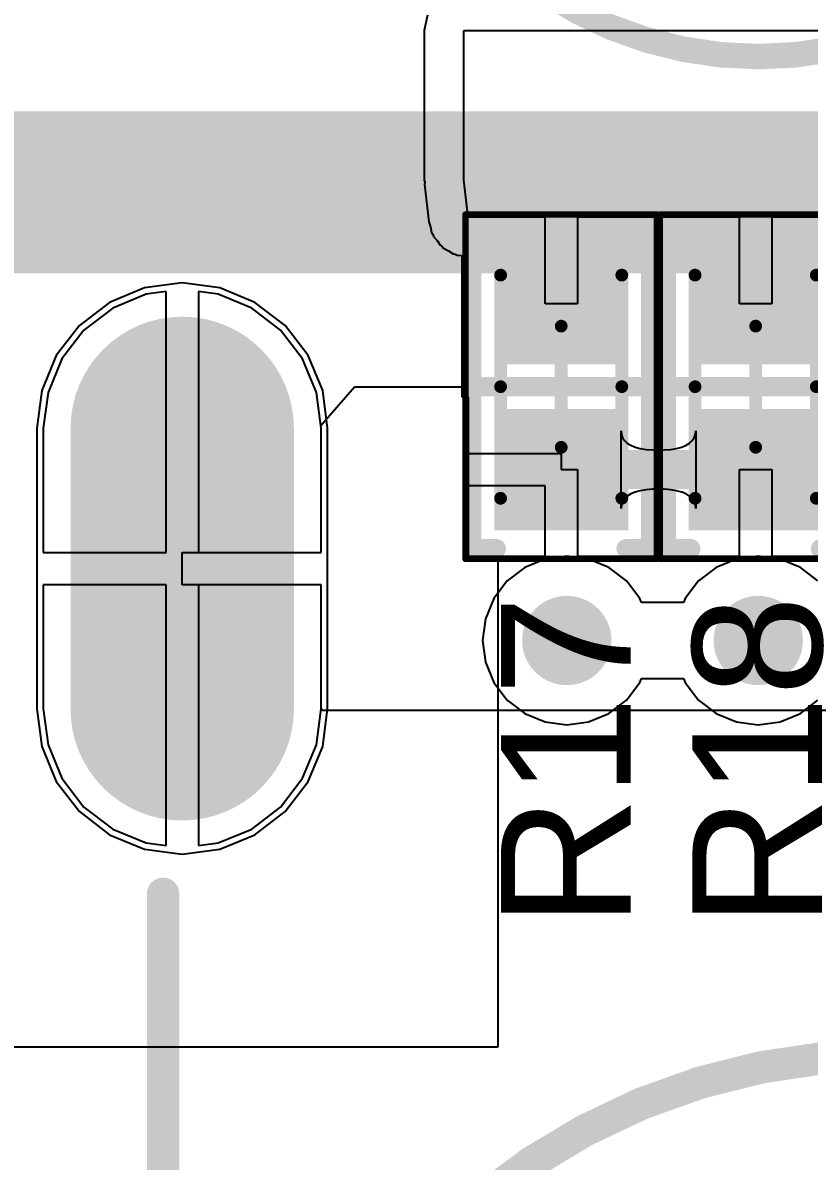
# Model space of a CAD drawing. Header units: inches. Extents: x -0.01 to 3.94, y -0.06 to 4.68.
# Drawn here: x 3.4739 to 3.7165, y 0.3609 to 0.7123 of the extents above; entities that cross this region are included whole.
import ezdxf

# ---------------------------------------------------------------- set-up
doc = ezdxf.new("R2010")
doc.units = ezdxf.units.IN
doc.header["$MEASUREMENT"] = 0
for name, color, linetype in [('Bottom Layer', 5, 'Continuous'), ('Bottom Solder', 6, 'Continuous'), ('Int1 -GND)', 16, 'Continuous'), ('Int2 -PWR)', 76, 'Continuous'), ('Multi-Layer', 9, 'Continuous'), ('Pad Holes', 156, 'Continuous'), ('PCBD Notes', 76, 'Continuous'), ('Top 3D Body', 56, 'Continuous'), ('Top Courtyard', 56, 'Continuous'), ('Top Layer', 1, 'Continuous'), ('Top Overlay', 2, 'Continuous'), ('Top Paste', 8, 'Continuous'), ('Top Solder', 216, 'Continuous'), ('Via Holes', 16, 'Continuous')]:
    doc.layers.add(name, color=color, linetype=linetype)
doc.styles.add('Arial', font='', dxfattribs={"height": 0.2})
doc.styles.get('Arial').set_extended_font_data('Arial')

# ---------------------------------------------------------------- blocks, each defined once
blk = doc.blocks.new('RES_0603_1608_423')
at = {"layer": 'Top Layer'}
for points in [[(-0.04232, -0.0187), (-0.04232, 0.0187), (-0.00886, 0.0187), (-0.00886, -0.0187)], [(0.00886, -0.0187), (0.00886, 0.0187), (0.04232, 0.0187), (0.04232, -0.0187)]]:
    blk.add_hatch(color=1, dxfattribs=at).paths.add_polyline_path(points)
at = {"layer": 'Top Paste'}
for points in [[(-0.04232, -0.0187), (-0.04232, 0.0187), (-0.00886, 0.0187), (-0.00886, -0.0187)], [(0.00886, -0.0187), (0.00886, 0.0187), (0.04232, 0.0187), (0.04232, -0.0187)]]:
    blk.add_hatch(color=8, dxfattribs=at).paths.add_polyline_path(points)
at = {"layer": 'Top Solder'}
for points in [[(-0.04429, -0.02067), (-0.04429, 0.02067), (-0.00689, 0.02067), (-0.00689, -0.02067)], [(0.00689, -0.02067), (0.00689, 0.02067), (0.04429, 0.02067), (0.04429, -0.02067)]]:
    blk.add_hatch(color=216, dxfattribs=at).paths.add_polyline_path(points)
at = {"layer": 'Top 3D Body'}
for points in [[(-0.03445, 0.0187, 0.00394, 0.00394, 0), (0.03445, 0.0187, 0.00394, 0.00394, 0)], [(-0.03445, 0.0187, 0.00394, 0.00394, 0), (-0.03445, -0.0187, 0.00394, 0.00394, 0)], [(0.03445, 0.0187, 0.00394, 0.00394, 0), (0.03445, -0.0187, 0.00394, 0.00394, 0)], [(-0.03445, -0.0187, 0.00394, 0.00394, 0), (0.03445, -0.0187, 0.00394, 0.00394, 0)]]:
    blk.add_lwpolyline(points, format="xyseb", dxfattribs=at)
for points in [[(-0.03543, 0.0187, 0.00197, 0.00197, 1), (-0.03346, 0.0187, 0.00197, 0.00197, 1)], [(-0.03543, 0.0187, 0.00197, 0.00197, 1), (-0.03346, 0.0187, 0.00197, 0.00197, 1)], [(0.03346, 0.0187, 0.00197, 0.00197, 1), (0.03543, 0.0187, 0.00197, 0.00197, 1)], [(0.03346, 0.0187, 0.00197, 0.00197, 1), (0.03543, 0.0187, 0.00197, 0.00197, 1)], [(-0.03543, -0.0187, 0.00197, 0.00197, 1), (-0.03346, -0.0187, 0.00197, 0.00197, 1)], [(-0.03543, -0.0187, 0.00197, 0.00197, 1), (-0.03346, -0.0187, 0.00197, 0.00197, 1)], [(0.03346, -0.0187, 0.00197, 0.00197, 1), (0.03543, -0.0187, 0.00197, 0.00197, 1)], [(0.03346, -0.0187, 0.00197, 0.00197, 1), (0.03543, -0.0187, 0.00197, 0.00197, 1)]]:
    blk.add_lwpolyline(points, format="xyseb", close=True, dxfattribs=at)
at = {"layer": 'Top Courtyard'}
for points in [[(-0.05315, 0.02953, 0.00197, 0.00197, 0), (0.05315, 0.02953, 0.00197, 0.00197, 0)], [(-0.05315, 0.02953, 0.00197, 0.00197, 0), (-0.05315, -0.02953, 0.00197, 0.00197, 0)], [(0.05315, 0.02953, 0.00197, 0.00197, 0), (0.05315, -0.02953, 0.00197, 0.00197, 0)], [(0, 0.0187, 0.00394, 0.00394, 0), (0, -0.0187, 0.00394, 0.00394, 0)], [(-0.0187, 0, 0.00394, 0.00394, 0), (0.0187, 0, 0.00394, 0.00394, 0)], [(-0.05315, -0.02953, 0.00197, 0.00197, 0), (0.05315, -0.02953, 0.00197, 0.00197, 0)]]:
    blk.add_lwpolyline(points, format="xyseb", dxfattribs=at)
for points in [[(-0.05364, 0.02953, 0.000984, 0.000984, 1), (-0.05266, 0.02953, 0.000984, 0.000984, 1)], [(-0.05364, 0.02953, 0.000984, 0.000984, 1), (-0.05266, 0.02953, 0.000984, 0.000984, 1)], [(0.05266, 0.02953, 0.000984, 0.000984, 1), (0.05364, 0.02953, 0.000984, 0.000984, 1)], [(0.05266, 0.02953, 0.000984, 0.000984, 1), (0.05364, 0.02953, 0.000984, 0.000984, 1)], [(-0.00098, 0.0187, 0.00197, 0.00197, 1), (0.00098, 0.0187, 0.00197, 0.00197, 1)], [(-0.01969, 0, 0.00197, 0.00197, 1), (-0.01772, 0, 0.00197, 0.00197, 1)], [(0.01772, 0, 0.00197, 0.00197, 1), (0.01968, 0, 0.00197, 0.00197, 1)], [(-0.00098, -0.0187, 0.00197, 0.00197, 1), (0.00098, -0.0187, 0.00197, 0.00197, 1)], [(-0.05364, -0.02953, 0.000984, 0.000984, 1), (-0.05266, -0.02953, 0.000984, 0.000984, 1)], [(-0.05364, -0.02953, 0.000984, 0.000984, 1), (-0.05266, -0.02953, 0.000984, 0.000984, 1)], [(0.05266, -0.02953, 0.000984, 0.000984, 1), (0.05364, -0.02953, 0.000984, 0.000984, 1)], [(0.05266, -0.02953, 0.000984, 0.000984, 1), (0.05364, -0.02953, 0.000984, 0.000984, 1)]]:
    blk.add_lwpolyline(points, format="xyseb", close=True, dxfattribs=at)
at = {"layer": 'Top Overlay'}
for points in [[(-0.05, 0.02756, 0.00591, 0.00591, 0), (0.05, 0.02756, 0.00591, 0.00591, 0)], [(-0.05, 0.02756, 0.00591, 0.00591, 0), (-0.05, 0.02, 0.00591, 0.00591, 0)], [(0, 0.02756, 0.00591, 0.00591, 0), (0, -0.02756, 0.00591, 0.00591, 0)], [(0.05, 0.02756, 0.00591, 0.00591, 0), (0.05, 0.02, 0.00591, 0.00591, 0)], [(-0.05, -0.02, 0.00591, 0.00591, 0), (-0.05, -0.02756, 0.00591, 0.00591, 0)], [(0.05, -0.02, 0.00591, 0.00591, 0), (0.05, -0.02756, 0.00591, 0.00591, 0)], [(-0.05, -0.02756, 0.00591, 0.00591, 0), (0.05, -0.02756, 0.00591, 0.00591, 0)]]:
    blk.add_lwpolyline(points, format="xyseb", dxfattribs=at)
for points in [[(-0.05148, 0.02756, 0.00295, 0.00295, 1), (-0.04852, 0.02756, 0.00295, 0.00295, 1)], [(-0.05148, 0.02756, 0.00295, 0.00295, 1), (-0.04852, 0.02756, 0.00295, 0.00295, 1)], [(-0.00148, 0.02756, 0.00295, 0.00295, 1), (0.00148, 0.02756, 0.00295, 0.00295, 1)], [(0.04852, 0.02756, 0.00295, 0.00295, 1), (0.05148, 0.02756, 0.00295, 0.00295, 1)], [(0.04852, 0.02756, 0.00295, 0.00295, 1), (0.05148, 0.02756, 0.00295, 0.00295, 1)], [(-0.05148, 0.02, 0.00295, 0.00295, 1), (-0.04852, 0.02, 0.00295, 0.00295, 1)], [(0.04852, 0.02, 0.00295, 0.00295, 1), (0.05148, 0.02, 0.00295, 0.00295, 1)], [(-0.05148, -0.02, 0.00295, 0.00295, 1), (-0.04852, -0.02, 0.00295, 0.00295, 1)], [(0.04852, -0.02, 0.00295, 0.00295, 1), (0.05148, -0.02, 0.00295, 0.00295, 1)], [(-0.05148, -0.02756, 0.00295, 0.00295, 1), (-0.04852, -0.02756, 0.00295, 0.00295, 1)], [(-0.05148, -0.02756, 0.00295, 0.00295, 1), (-0.04852, -0.02756, 0.00295, 0.00295, 1)], [(-0.00148, -0.02756, 0.00295, 0.00295, 1), (0.00148, -0.02756, 0.00295, 0.00295, 1)], [(0.04852, -0.02756, 0.00295, 0.00295, 1), (0.05148, -0.02756, 0.00295, 0.00295, 1)], [(0.04852, -0.02756, 0.00295, 0.00295, 1), (0.05148, -0.02756, 0.00295, 0.00295, 1)]]:
    blk.add_lwpolyline(points, format="xyseb", close=True, dxfattribs=at)
blk = doc.blocks.new('RES_0603_1608_424')
at = {"layer": 'Top Layer'}
for points in [[(-0.04232, -0.0187), (-0.04232, 0.0187), (-0.00886, 0.0187), (-0.00886, -0.0187)], [(0.00886, -0.0187), (0.00886, 0.0187), (0.04232, 0.0187), (0.04232, -0.0187)]]:
    blk.add_hatch(color=1, dxfattribs=at).paths.add_polyline_path(points)
at = {"layer": 'Top Paste'}
for points in [[(-0.04232, -0.0187), (-0.04232, 0.0187), (-0.00886, 0.0187), (-0.00886, -0.0187)], [(0.00886, -0.0187), (0.00886, 0.0187), (0.04232, 0.0187), (0.04232, -0.0187)]]:
    blk.add_hatch(color=8, dxfattribs=at).paths.add_polyline_path(points)
at = {"layer": 'Top Solder'}
for points in [[(-0.04429, -0.02067), (-0.04429, 0.02067), (-0.00689, 0.02067), (-0.00689, -0.02067)], [(0.00689, -0.02067), (0.00689, 0.02067), (0.04429, 0.02067), (0.04429, -0.02067)]]:
    blk.add_hatch(color=216, dxfattribs=at).paths.add_polyline_path(points)
at = {"layer": 'Top 3D Body'}
for points in [[(-0.03445, 0.0187, 0.00394, 0.00394, 0), (0.03445, 0.0187, 0.00394, 0.00394, 0)], [(-0.03445, 0.0187, 0.00394, 0.00394, 0), (-0.03445, -0.0187, 0.00394, 0.00394, 0)], [(0.03445, 0.0187, 0.00394, 0.00394, 0), (0.03445, -0.0187, 0.00394, 0.00394, 0)], [(-0.03445, -0.0187, 0.00394, 0.00394, 0), (0.03445, -0.0187, 0.00394, 0.00394, 0)]]:
    blk.add_lwpolyline(points, format="xyseb", dxfattribs=at)
for points in [[(-0.03543, 0.0187, 0.00197, 0.00197, 1), (-0.03346, 0.0187, 0.00197, 0.00197, 1)], [(-0.03543, 0.0187, 0.00197, 0.00197, 1), (-0.03346, 0.0187, 0.00197, 0.00197, 1)], [(0.03346, 0.0187, 0.00197, 0.00197, 1), (0.03543, 0.0187, 0.00197, 0.00197, 1)], [(0.03346, 0.0187, 0.00197, 0.00197, 1), (0.03543, 0.0187, 0.00197, 0.00197, 1)], [(-0.03543, -0.0187, 0.00197, 0.00197, 1), (-0.03346, -0.0187, 0.00197, 0.00197, 1)], [(-0.03543, -0.0187, 0.00197, 0.00197, 1), (-0.03346, -0.0187, 0.00197, 0.00197, 1)], [(0.03346, -0.0187, 0.00197, 0.00197, 1), (0.03543, -0.0187, 0.00197, 0.00197, 1)], [(0.03346, -0.0187, 0.00197, 0.00197, 1), (0.03543, -0.0187, 0.00197, 0.00197, 1)]]:
    blk.add_lwpolyline(points, format="xyseb", close=True, dxfattribs=at)
at = {"layer": 'Top Courtyard'}
for points in [[(-0.05315, 0.02953, 0.00197, 0.00197, 0), (0.05315, 0.02953, 0.00197, 0.00197, 0)], [(-0.05315, 0.02953, 0.00197, 0.00197, 0), (-0.05315, -0.02953, 0.00197, 0.00197, 0)], [(0.05315, 0.02953, 0.00197, 0.00197, 0), (0.05315, -0.02953, 0.00197, 0.00197, 0)], [(0, 0.0187, 0.00394, 0.00394, 0), (0, -0.0187, 0.00394, 0.00394, 0)], [(-0.0187, 0, 0.00394, 0.00394, 0), (0.0187, 0, 0.00394, 0.00394, 0)], [(-0.05315, -0.02953, 0.00197, 0.00197, 0), (0.05315, -0.02953, 0.00197, 0.00197, 0)]]:
    blk.add_lwpolyline(points, format="xyseb", dxfattribs=at)
for points in [[(-0.05364, 0.02953, 0.000984, 0.000984, 1), (-0.05266, 0.02953, 0.000984, 0.000984, 1)], [(-0.05364, 0.02953, 0.000984, 0.000984, 1), (-0.05266, 0.02953, 0.000984, 0.000984, 1)], [(0.05266, 0.02953, 0.000984, 0.000984, 1), (0.05364, 0.02953, 0.000984, 0.000984, 1)], [(0.05266, 0.02953, 0.000984, 0.000984, 1), (0.05364, 0.02953, 0.000984, 0.000984, 1)], [(-0.00098, 0.0187, 0.00197, 0.00197, 1), (0.00098, 0.0187, 0.00197, 0.00197, 1)], [(-0.01969, 0, 0.00197, 0.00197, 1), (-0.01772, 0, 0.00197, 0.00197, 1)], [(0.01772, 0, 0.00197, 0.00197, 1), (0.01968, 0, 0.00197, 0.00197, 1)], [(-0.00098, -0.0187, 0.00197, 0.00197, 1), (0.00098, -0.0187, 0.00197, 0.00197, 1)], [(-0.05364, -0.02953, 0.000984, 0.000984, 1), (-0.05266, -0.02953, 0.000984, 0.000984, 1)], [(-0.05364, -0.02953, 0.000984, 0.000984, 1), (-0.05266, -0.02953, 0.000984, 0.000984, 1)], [(0.05266, -0.02953, 0.000984, 0.000984, 1), (0.05364, -0.02953, 0.000984, 0.000984, 1)], [(0.05266, -0.02953, 0.000984, 0.000984, 1), (0.05364, -0.02953, 0.000984, 0.000984, 1)]]:
    blk.add_lwpolyline(points, format="xyseb", close=True, dxfattribs=at)
at = {"layer": 'Top Overlay'}
for points in [[(-0.05, 0.02756, 0.00591, 0.00591, 0), (0.05, 0.02756, 0.00591, 0.00591, 0)], [(-0.05, 0.02756, 0.00591, 0.00591, 0), (-0.05, 0.02, 0.00591, 0.00591, 0)], [(0, 0.02756, 0.00591, 0.00591, 0), (0, -0.02756, 0.00591, 0.00591, 0)], [(0.05, 0.02756, 0.00591, 0.00591, 0), (0.05, 0.02, 0.00591, 0.00591, 0)], [(-0.05, -0.02, 0.00591, 0.00591, 0), (-0.05, -0.02756, 0.00591, 0.00591, 0)], [(0.05, -0.02, 0.00591, 0.00591, 0), (0.05, -0.02756, 0.00591, 0.00591, 0)], [(-0.05, -0.02756, 0.00591, 0.00591, 0), (0.05, -0.02756, 0.00591, 0.00591, 0)]]:
    blk.add_lwpolyline(points, format="xyseb", dxfattribs=at)
for points in [[(-0.05148, 0.02756, 0.00295, 0.00295, 1), (-0.04852, 0.02756, 0.00295, 0.00295, 1)], [(-0.05148, 0.02756, 0.00295, 0.00295, 1), (-0.04852, 0.02756, 0.00295, 0.00295, 1)], [(-0.00148, 0.02756, 0.00295, 0.00295, 1), (0.00148, 0.02756, 0.00295, 0.00295, 1)], [(0.04852, 0.02756, 0.00295, 0.00295, 1), (0.05148, 0.02756, 0.00295, 0.00295, 1)], [(0.04852, 0.02756, 0.00295, 0.00295, 1), (0.05148, 0.02756, 0.00295, 0.00295, 1)], [(-0.05148, 0.02, 0.00295, 0.00295, 1), (-0.04852, 0.02, 0.00295, 0.00295, 1)], [(0.04852, 0.02, 0.00295, 0.00295, 1), (0.05148, 0.02, 0.00295, 0.00295, 1)], [(-0.05148, -0.02, 0.00295, 0.00295, 1), (-0.04852, -0.02, 0.00295, 0.00295, 1)], [(0.04852, -0.02, 0.00295, 0.00295, 1), (0.05148, -0.02, 0.00295, 0.00295, 1)], [(-0.05148, -0.02756, 0.00295, 0.00295, 1), (-0.04852, -0.02756, 0.00295, 0.00295, 1)], [(-0.05148, -0.02756, 0.00295, 0.00295, 1), (-0.04852, -0.02756, 0.00295, 0.00295, 1)], [(-0.00148, -0.02756, 0.00295, 0.00295, 1), (0.00148, -0.02756, 0.00295, 0.00295, 1)], [(0.04852, -0.02756, 0.00295, 0.00295, 1), (0.05148, -0.02756, 0.00295, 0.00295, 1)], [(0.04852, -0.02756, 0.00295, 0.00295, 1), (0.05148, -0.02756, 0.00295, 0.00295, 1)]]:
    blk.add_lwpolyline(points, format="xyseb", close=True, dxfattribs=at)
blk = doc.blocks.new('F0972D8A_C5C0_4A84_836D_A9666EE65C2D_556')
at = {"layer": 'Bottom Layer'}
h = blk.add_hatch(color=5, dxfattribs=at)
edge = h.paths.add_edge_path()
edge.add_arc((-0.07283, -0.18307), 0.03248, 270, 450)
edge.add_line((-0.07283, -0.15059), (-0.15945, -0.15059))
edge.add_arc((-0.15945, -0.18307), 0.03248, 90, 270)
edge.add_line((-0.15945, -0.21555), (-0.07283, -0.21555))
at = {"layer": 'Bottom Solder'}
h = blk.add_hatch(color=6, dxfattribs=at)
edge = h.paths.add_edge_path()
edge.add_arc((-0.07283, -0.18307), 0.03445, 270, 450)
edge.add_line((-0.07283, -0.14862), (-0.15945, -0.14862))
edge.add_arc((-0.15945, -0.18307), 0.03445, 90, 270)
edge.add_line((-0.15945, -0.21752), (-0.07283, -0.21752))
at = {"layer": 'Int1 -GND)'}
h = blk.add_hatch(color=7, dxfattribs=at)
edge = h.paths.add_edge_path()
edge.add_arc((-0.07283, -0.18307), 0.03248, 270, 450)
edge.add_line((-0.07283, -0.15059), (-0.15945, -0.15059))
edge.add_arc((-0.15945, -0.18307), 0.03248, 90, 270)
edge.add_line((-0.15945, -0.21555), (-0.07283, -0.21555))
at = {"layer": 'Int2 -PWR)'}
h = blk.add_hatch(color=7, dxfattribs=at)
edge = h.paths.add_edge_path()
edge.add_arc((-0.07283, -0.18307), 0.03248, 270, 450)
edge.add_line((-0.07283, -0.15059), (-0.15945, -0.15059))
edge.add_arc((-0.15945, -0.18307), 0.03248, 90, 270)
edge.add_line((-0.15945, -0.21555), (-0.07283, -0.21555))
at = {"layer": 'Multi-Layer'}
h = blk.add_hatch(color=9, dxfattribs=at)
edge = h.paths.add_edge_path()
edge.add_arc((-0.07283, -0.18307), 0.03248, 270, 450)
edge.add_line((-0.07283, -0.15059), (-0.15945, -0.15059))
edge.add_arc((-0.15945, -0.18307), 0.03248, 90, 270)
edge.add_line((-0.15945, -0.21555), (-0.07283, -0.21555))
at = {"layer": 'Pad Holes'}
h = blk.add_hatch(color=7, dxfattribs=at)
edge = h.paths.add_edge_path()
edge.add_arc((-0.07283, -0.18307), 0.01575, 270, 450)
edge.add_line((-0.07283, -0.16732), (-0.15945, -0.16732))
edge.add_arc((-0.15945, -0.18307), 0.01575, 90, 270)
edge.add_line((-0.15945, -0.19882), (-0.07283, -0.19882))
at = {"layer": 'Top Layer'}
h = blk.add_hatch(color=1, dxfattribs=at)
edge = h.paths.add_edge_path()
edge.add_arc((-0.07283, -0.18307), 0.03248, 270, 450)
edge.add_line((-0.07283, -0.15059), (-0.15945, -0.15059))
edge.add_arc((-0.15945, -0.18307), 0.03248, 90, 270)
edge.add_line((-0.15945, -0.21555), (-0.07283, -0.21555))
at = {"layer": 'Top Solder'}
h = blk.add_hatch(color=216, dxfattribs=at)
edge = h.paths.add_edge_path()
edge.add_arc((-0.07283, -0.18307), 0.03445, 270, 450)
edge.add_line((-0.07283, -0.14862), (-0.15945, -0.14862))
edge.add_arc((-0.15945, -0.18307), 0.03445, 90, 270)
edge.add_line((-0.15945, -0.21752), (-0.07283, -0.21752))
at = {"layer": 'Top Overlay'}
for points in [[(0.01968, -0.09843, 0.01, 0.01, 0), (0.01968, -0.17717, 0.01, 0.01, 0)], [(-0.46063, -0.17717, 0.01, 0.01, 0), (-0.21654, -0.17717, 0.01, 0.01, 0)], [(-0.01969, -0.17717, 0.01, 0.01, 0), (0.01968, -0.17717, 0.01, 0.01, 0)]]:
    blk.add_lwpolyline(points, format="xyseb", dxfattribs=at)
for points in [[(-0.21904, -0.17717, 0.005, 0.005, 1), (-0.21404, -0.17717, 0.005, 0.005, 1)], [(-0.02219, -0.17717, 0.005, 0.005, 1), (-0.01719, -0.17717, 0.005, 0.005, 1)], [(0.01718, -0.17717, 0.005, 0.005, 1), (0.02218, -0.17717, 0.005, 0.005, 1)], [(0.01718, -0.17717, 0.005, 0.005, 1), (0.02218, -0.17717, 0.005, 0.005, 1)]]:
    blk.add_lwpolyline(points, format="xyseb", close=True, dxfattribs=at)
blk = doc.blocks.new('FIDUCIAL_IPC_7351A_566')
at = {"layer": 'PCBD Notes'}
blk.add_lwpolyline([(0.19685, 0, 0.01, 0.01, 1), (-0.19685, 0, 0.01, 0.01, 1)], format="xyseb", close=True, dxfattribs=at)
blk = doc.blocks.new('3924B366_8672_45E9_B0BE_62DACC24E783_627')
at = {"layer": 'Bottom Layer'}
blk.add_hatch(color=5, dxfattribs=at).paths.add_polyline_path([(-0.03346, 0.03346), (0.03346, 0.03346), (0.03346, -0.03346), (-0.03346, -0.03346)])
h = blk.add_hatch(color=5, dxfattribs=at)
edge = h.paths.add_edge_path()
edge.add_arc((0.09843, 0), 0.03346, 0, 360)
at = {"layer": 'Bottom Solder'}
blk.add_hatch(color=6, dxfattribs=at).paths.add_polyline_path([(-0.03543, 0.03543), (0.03543, 0.03543), (0.03543, -0.03543), (-0.03543, -0.03543)])
h = blk.add_hatch(color=6, dxfattribs=at)
edge = h.paths.add_edge_path()
edge.add_arc((0.09843, 0), 0.03543, 0, 360)
at = {"layer": 'Int1 -GND)'}
blk.add_hatch(color=7, dxfattribs=at).paths.add_polyline_path([(-0.03346, 0.03346), (0.03346, 0.03346), (0.03346, -0.03346), (-0.03346, -0.03346)])
h = blk.add_hatch(color=7, dxfattribs=at)
edge = h.paths.add_edge_path()
edge.add_arc((0.09843, 0), 0.03346, 0, 360)
at = {"layer": 'Int2 -PWR)'}
blk.add_hatch(color=7, dxfattribs=at).paths.add_polyline_path([(-0.03346, 0.03346), (0.03346, 0.03346), (0.03346, -0.03346), (-0.03346, -0.03346)])
h = blk.add_hatch(color=7, dxfattribs=at)
edge = h.paths.add_edge_path()
edge.add_arc((0.09843, 0), 0.03346, 0, 360)
at = {"layer": 'Multi-Layer'}
blk.add_hatch(color=9, dxfattribs=at).paths.add_polyline_path([(-0.03346, 0.03346), (0.03346, 0.03346), (0.03346, -0.03346), (-0.03346, -0.03346)])
h = blk.add_hatch(color=9, dxfattribs=at)
edge = h.paths.add_edge_path()
edge.add_arc((0.09843, 0), 0.03346, 0, 360)
at = {"layer": 'Pad Holes'}
h = blk.add_hatch(color=7, dxfattribs=at)
edge = h.paths.add_edge_path()
edge.add_arc((0, 0), 0.01673, 0, 360)
h = blk.add_hatch(color=7, dxfattribs=at)
edge = h.paths.add_edge_path()
edge.add_arc((0.09843, 0), 0.01673, 0, 360)
at = {"layer": 'Top Layer'}
blk.add_hatch(color=1, dxfattribs=at).paths.add_polyline_path([(-0.03346, 0.03346), (0.03346, 0.03346), (0.03346, -0.03346), (-0.03346, -0.03346)])
h = blk.add_hatch(color=1, dxfattribs=at)
edge = h.paths.add_edge_path()
edge.add_arc((0.09843, 0), 0.03346, 0, 360)
at = {"layer": 'Top Solder'}
blk.add_hatch(color=216, dxfattribs=at).paths.add_polyline_path([(-0.03543, 0.03543), (0.03543, 0.03543), (0.03543, -0.03543), (-0.03543, -0.03543)])
h = blk.add_hatch(color=216, dxfattribs=at)
edge = h.paths.add_edge_path()
edge.add_arc((0.09843, 0), 0.03543, 0, 360)
at = {"layer": 'Top Overlay'}
for points in [[(0.16732, 0, 0.00787, 0.00787, 1), (-0.0689, 0, 0.00787, 0.00787, 1)], [(-0.10531, 0.02, 0.00394, 0.00394, 1), (-0.10138, 0.02, 0.00394, 0.00394, 1)], [(-0.12531, 0, 0.00394, 0.00394, 1), (-0.12138, 0, 0.00394, 0.00394, 1)], [(-0.08531, 0, 0.00394, 0.00394, 1), (-0.08138, 0, 0.00394, 0.00394, 1)], [(-0.07087, 0, 0.00394, 0.00394, 1), (-0.06693, 0, 0.00394, 0.00394, 1)], [(0.16535, 0, 0.00394, 0.00394, 1), (0.16929, 0, 0.00394, 0.00394, 1)], [(-0.10531, -0.02, 0.00394, 0.00394, 1), (-0.10138, -0.02, 0.00394, 0.00394, 1)]]:
    blk.add_lwpolyline(points, format="xyseb", close=True, dxfattribs=at)
for points in [[(-0.10335, -0.02, 0.00787, 0.00787, 0), (-0.10335, 0.02, 0.00787, 0.00787, 0)], [(-0.12335, 0, 0.00787, 0.00787, 0), (-0.08335, 0, 0.00787, 0.00787, 0)]]:
    blk.add_lwpolyline(points, format="xyseb", dxfattribs=at)

msp = doc.modelspace()

# ---------------------------------------------------------------- hatches: boundary and pattern name
at = {"layer": 'Bottom Layer'}
h = msp.add_hatch(color=5, dxfattribs=at)
edge = h.paths.add_edge_path()
edge.add_arc((3.64173, 0.52165), 0.01378, 0, 360)
h = msp.add_hatch(color=5, dxfattribs=at)
edge = h.paths.add_edge_path()
edge.add_arc((3.70079, 0.52165), 0.01378, 0, 360)
at = {"layer": 'Int1 -GND)'}
h = msp.add_hatch(color=7, dxfattribs=at)
edge = h.paths.add_edge_path()
edge.add_arc((3.64173, 0.52165), 0.01378, 0, 360)
h = msp.add_hatch(color=7, dxfattribs=at)
edge = h.paths.add_edge_path()
edge.add_arc((3.70079, 0.52165), 0.01378, 0, 360)
at = {"layer": 'Int2 -PWR)'}
h = msp.add_hatch(color=7, dxfattribs=at)
edge = h.paths.add_edge_path()
edge.add_arc((3.64173, 0.52165), 0.01378, 0, 360)
h = msp.add_hatch(color=7, dxfattribs=at)
edge = h.paths.add_edge_path()
edge.add_arc((3.70079, 0.52165), 0.01378, 0, 360)
at = {"layer": 'Top Layer'}
h = msp.add_hatch(color=1, dxfattribs=at)
edge = h.paths.add_edge_path()
edge.add_arc((3.64173, 0.52165), 0.01378, 0, 360)
h = msp.add_hatch(color=1, dxfattribs=at)
edge = h.paths.add_edge_path()
edge.add_arc((3.70079, 0.52165), 0.01378, 0, 360)
at = {"layer": 'Via Holes'}
h = msp.add_hatch(color=7, dxfattribs=at)
edge = h.paths.add_edge_path()
edge.add_arc((3.64173, 0.52165), 0.00689, 0, 360)
h = msp.add_hatch(color=7, dxfattribs=at)
edge = h.paths.add_edge_path()
edge.add_arc((3.70079, 0.52165), 0.00689, 0, 360)

# ---------------------------------------------------------------- linework, layer by layer
at = {"layer": 'Bottom Layer'}
msp.add_lwpolyline([(3.34, 0.66, 0.05, 0.05, 0), (3.78, 0.66, 0.05, 0.05, 0)], format="xyseb", dxfattribs=at)
at = {"layer": 'Int1 -GND)'}
for p, q in [((3.51807, 0.62935), (3.51198, 0.62855)), ((3.51807, 0.54886), (3.51807, 0.62935)), ((3.53416, 0.62855), (3.52807, 0.62935)), ((3.52807, 0.62935), (3.52807, 0.54886)), ((3.51198, 0.62855), (3.50165, 0.62427)), ((3.5445, 0.62427), (3.53416, 0.62855)), ((3.50165, 0.62427), (3.49277, 0.61746)), ((3.55337, 0.61746), (3.5445, 0.62427)), ((3.49277, 0.61746), (3.48597, 0.60859)), ((3.56018, 0.60859), (3.55337, 0.61746)), ((3.48597, 0.60859), (3.48169, 0.59825)), ((3.56446, 0.59825), (3.56018, 0.60859)), ((3.48169, 0.59825), (3.48022, 0.58717)), ((3.56592, 0.58717), (3.56446, 0.59825)), ((3.48022, 0.58717), (3.48022, 0.54886)), ((3.56592, 0.54886), (3.56592, 0.58717)), ((3.48022, 0.54886), (3.51807, 0.54886)), ((3.52807, 0.54886), (3.56592, 0.54886)), ((3.51807, 0.53886), (3.48022, 0.53886)), ((3.48022, 0.53886), (3.48022, 0.50055)), ((3.51807, 0.45836), (3.51807, 0.53886)), ((3.56592, 0.53886), (3.52807, 0.53886)), ((3.52807, 0.53886), (3.52807, 0.45836)), ((3.56592, 0.50055), (3.56592, 0.53886)), ((3.48022, 0.50055), (3.48169, 0.48946)), ((3.56446, 0.48946), (3.56592, 0.50055)), ((3.48169, 0.48946), (3.48597, 0.47913)), ((3.56018, 0.47913), (3.56446, 0.48946)), ((3.48597, 0.47913), (3.49277, 0.47025)), ((3.55337, 0.47025), (3.56018, 0.47913)), ((3.49277, 0.47025), (3.50165, 0.46344)), ((3.5445, 0.46344), (3.55337, 0.47025)), ((3.50165, 0.46344), (3.51198, 0.45916)), ((3.53416, 0.45916), (3.5445, 0.46344)), ((3.51198, 0.45916), (3.51807, 0.45836)), ((3.52807, 0.45836), (3.53416, 0.45916))]:
    msp.add_line(p, q, dxfattribs=at)
at = {"layer": 'Int2 -PWR)'}
for p, q in [((3.51146, 0.6305), (3.50064, 0.62602)), ((3.52307, 0.63203), (3.51146, 0.6305)), ((3.53468, 0.6305), (3.52307, 0.63203)), ((3.5455, 0.62602), (3.53468, 0.6305)), ((3.50064, 0.62602), (3.49135, 0.61889)), ((3.5548, 0.61889), (3.5455, 0.62602)), ((3.49135, 0.61889), (3.48422, 0.6096)), ((3.56193, 0.6096), (3.5548, 0.61889)), ((3.48422, 0.6096), (3.47974, 0.59878)), ((3.56641, 0.59878), (3.56193, 0.6096)), ((3.47974, 0.59878), (3.47821, 0.58717)), ((3.56794, 0.58717), (3.56641, 0.59878)), ((3.47821, 0.58717), (3.47821, 0.50055)), ((3.56794, 0.50055), (3.56794, 0.58717)), ((3.635, 0.54677), (3.62873, 0.54417)), ((3.64173, 0.54766), (3.635, 0.54677)), ((3.64846, 0.54677), (3.64173, 0.54766)), ((3.65473, 0.54417), (3.64846, 0.54677)), ((3.69406, 0.54677), (3.68779, 0.54417)), ((3.70079, 0.54766), (3.69406, 0.54677)), ((3.70752, 0.54677), (3.70079, 0.54766)), ((3.71379, 0.54417), (3.70752, 0.54677)), ((3.62873, 0.54417), (3.62335, 0.54004)), ((3.66012, 0.54004), (3.65473, 0.54417)), ((3.68779, 0.54417), (3.6824, 0.54004)), ((3.71917, 0.54004), (3.71379, 0.54417)), ((3.62335, 0.54004), (3.61921, 0.53465)), ((3.66425, 0.53465), (3.66012, 0.54004)), ((3.6824, 0.54004), (3.67827, 0.53465)), ((3.61921, 0.53465), (3.61662, 0.52838)), ((3.66477, 0.53341), (3.66425, 0.53465)), ((3.67827, 0.53465), (3.67775, 0.53341)), ((3.67775, 0.53341), (3.66477, 0.53341)), ((3.61662, 0.52838), (3.61573, 0.52165)), ((3.61573, 0.52165), (3.61662, 0.51492)), ((3.61662, 0.51492), (3.61921, 0.50865)), ((3.66425, 0.50865), (3.66477, 0.5099)), ((3.66477, 0.5099), (3.67775, 0.5099)), ((3.67775, 0.5099), (3.67827, 0.50865)), ((3.61921, 0.50865), (3.62335, 0.50327)), ((3.66012, 0.50327), (3.66425, 0.50865)), ((3.67827, 0.50865), (3.6824, 0.50327)), ((3.62335, 0.50327), (3.62873, 0.49914)), ((3.65473, 0.49914), (3.66012, 0.50327)), ((3.6824, 0.50327), (3.68779, 0.49914)), ((3.71379, 0.49914), (3.71917, 0.50327)), ((3.47821, 0.50055), (3.47974, 0.48894)), ((3.56641, 0.48894), (3.56794, 0.50055)), ((3.62873, 0.49914), (3.635, 0.49654)), ((3.64846, 0.49654), (3.65473, 0.49914)), ((3.68779, 0.49914), (3.69406, 0.49654)), ((3.70752, 0.49654), (3.71379, 0.49914)), ((3.635, 0.49654), (3.64173, 0.49565)), ((3.64173, 0.49565), (3.64846, 0.49654)), ((3.69406, 0.49654), (3.70079, 0.49565)), ((3.70079, 0.49565), (3.70752, 0.49654)), ((3.47974, 0.48894), (3.48422, 0.47812)), ((3.56193, 0.47812), (3.56641, 0.48894)), ((3.48422, 0.47812), (3.49135, 0.46883)), ((3.5548, 0.46883), (3.56193, 0.47812)), ((3.49135, 0.46883), (3.50064, 0.4617)), ((3.5455, 0.4617), (3.5548, 0.46883)), ((3.50064, 0.4617), (3.51146, 0.45722)), ((3.53468, 0.45722), (3.5455, 0.4617)), ((3.51146, 0.45722), (3.52307, 0.45569)), ((3.52307, 0.45569), (3.53468, 0.45722))]:
    msp.add_line(p, q, dxfattribs=at)
at = {"layer": 'Top Layer'}
for p, q in [((3.5987, 0.71468), (3.59776, 0.71)), ((3.59776, 0.71), (3.59776, 0.66378)), ((3.61, 0.66378), (3.61, 0.71)), ((3.61, 0.71), (3.88, 0.71)), ((3.59776, 0.66378), (3.5979, 0.6631)), ((3.5979, 0.6631), (3.59784, 0.66241)), ((3.59784, 0.66241), (3.59914, 0.65094)), ((3.6113, 0.65232), (3.61, 0.66378)), ((3.59914, 0.65094), (3.59966, 0.64932)), ((3.635, 0.65232), (3.6113, 0.65232)), ((3.635, 0.62559), (3.635, 0.65232)), ((3.6687, 0.65232), (3.645, 0.65232)), ((3.645, 0.65232), (3.645, 0.62559)), ((3.6713, 0.65232), (3.6687, 0.65232)), ((3.6687, 0.65232), (3.6687, 0.65232)), ((3.695, 0.65232), (3.6713, 0.65232)), ((3.6713, 0.65232), (3.6713, 0.65232)), ((3.695, 0.62559), (3.695, 0.65232)), ((3.7287, 0.65232), (3.705, 0.65232)), ((3.705, 0.65232), (3.705, 0.62559)), ((3.59966, 0.64932), (3.6, 0.64764)), ((3.6, 0.64764), (3.60038, 0.64706)), ((3.60038, 0.64706), (3.60059, 0.6464)), ((3.60059, 0.6464), (3.6017, 0.64509)), ((3.6017, 0.64509), (3.60265, 0.64367)), ((3.60265, 0.64367), (3.60323, 0.64328)), ((3.60323, 0.64328), (3.60368, 0.64275)), ((3.60368, 0.64275), (3.6052, 0.64197)), ((3.6052, 0.64197), (3.60662, 0.64102)), ((3.60662, 0.64102), (3.6073, 0.64088)), ((3.6073, 0.64088), (3.60792, 0.64056)), ((3.60792, 0.64056), (3.6093, 0.64045)), ((3.6093, 0.64045), (3.6093, 0.59686)), ((3.51807, 0.62935), (3.51198, 0.62855)), ((3.51807, 0.54886), (3.51807, 0.62935)), ((3.53416, 0.62855), (3.52807, 0.62935)), ((3.52807, 0.62935), (3.52807, 0.54886)), ((3.51198, 0.62855), (3.50165, 0.62427)), ((3.5445, 0.62427), (3.53416, 0.62855)), ((3.645, 0.62559), (3.635, 0.62559)), ((3.705, 0.62559), (3.695, 0.62559)), ((3.50165, 0.62427), (3.49277, 0.61746)), ((3.55337, 0.61746), (3.5445, 0.62427)), ((3.49277, 0.61746), (3.48597, 0.60859)), ((3.56018, 0.60859), (3.55337, 0.61746)), ((3.48597, 0.60859), (3.48169, 0.59825)), ((3.56446, 0.59825), (3.56018, 0.60859)), ((3.48169, 0.59825), (3.48022, 0.58717)), ((3.56592, 0.58717), (3.56446, 0.59825)), ((3.56581, 0.588), (3.57625, 0.6)), ((3.57625, 0.6), (3.6093, 0.6)), ((3.6093, 0.6), (3.6093, 0.59686)), ((3.6093, 0.59686), (3.6113, 0.59686)), ((3.6093, 0.59686), (3.6113, 0.59686)), ((3.6113, 0.59686), (3.6113, 0.54768)), ((3.6113, 0.59686), (3.6113, 0.57941)), ((3.48022, 0.58717), (3.48022, 0.54886)), ((3.56592, 0.58717), (3.56581, 0.588)), ((3.56592, 0.54886), (3.56592, 0.58717)), ((3.56592, 0.54886), (3.56592, 0.58717)), ((3.65846, 0.56241), (3.65846, 0.58641)), ((3.65846, 0.58641), (3.65858, 0.58527)), ((3.65858, 0.58527), (3.65895, 0.58425)), ((3.65895, 0.58425), (3.65955, 0.58335)), ((3.68045, 0.58335), (3.68105, 0.58425)), ((3.68105, 0.58425), (3.68142, 0.58527)), ((3.68142, 0.58527), (3.68154, 0.58641)), ((3.68154, 0.58641), (3.68154, 0.56241)), ((3.65955, 0.58335), (3.6604, 0.58257)), ((3.6604, 0.58257), (3.66149, 0.58191)), ((3.66149, 0.58191), (3.66282, 0.58137)), ((3.66282, 0.58137), (3.6644, 0.58095)), ((3.6644, 0.58095), (3.66622, 0.58065)), ((3.66622, 0.58065), (3.66828, 0.58047)), ((3.66828, 0.58047), (3.67058, 0.58041)), ((3.66942, 0.58041), (3.67172, 0.58047)), ((3.66942, 0.56841), (3.66942, 0.58041)), ((3.67058, 0.58041), (3.67058, 0.56841)), ((3.67172, 0.58047), (3.67378, 0.58065)), ((3.67378, 0.58065), (3.6756, 0.58095)), ((3.6756, 0.58095), (3.67718, 0.58137)), ((3.67718, 0.58137), (3.67851, 0.58191)), ((3.67851, 0.58191), (3.6796, 0.58257)), ((3.6796, 0.58257), (3.68045, 0.58335)), ((3.6113, 0.57941), (3.64, 0.57941)), ((3.64, 0.57941), (3.64, 0.57441)), ((3.64, 0.57441), (3.645, 0.57441)), ((3.645, 0.57441), (3.645, 0.54768)), ((3.695, 0.54768), (3.695, 0.57441)), ((3.695, 0.57441), (3.705, 0.57441)), ((3.705, 0.57441), (3.705, 0.54768)), ((3.635, 0.56941), (3.6113, 0.56941)), ((3.6113, 0.56941), (3.6113, 0.54768)), ((3.635, 0.54768), (3.635, 0.56941)), ((3.6604, 0.56625), (3.65955, 0.56547)), ((3.66149, 0.56691), (3.6604, 0.56625)), ((3.66282, 0.56745), (3.66149, 0.56691)), ((3.6644, 0.56787), (3.66282, 0.56745)), ((3.66622, 0.56817), (3.6644, 0.56787)), ((3.66828, 0.56835), (3.66622, 0.56817)), ((3.67058, 0.56841), (3.66828, 0.56835)), ((3.67172, 0.56835), (3.66942, 0.56841)), ((3.67378, 0.56817), (3.67172, 0.56835)), ((3.6756, 0.56787), (3.67378, 0.56817)), ((3.67718, 0.56745), (3.6756, 0.56787)), ((3.67851, 0.56691), (3.67718, 0.56745)), ((3.6796, 0.56625), (3.67851, 0.56691)), ((3.68045, 0.56547), (3.6796, 0.56625)), ((3.65858, 0.56355), (3.65846, 0.56241)), ((3.65895, 0.56457), (3.65858, 0.56355)), ((3.65955, 0.56547), (3.65895, 0.56457)), ((3.68105, 0.56457), (3.68045, 0.56547)), ((3.68142, 0.56355), (3.68105, 0.56457)), ((3.68154, 0.56241), (3.68142, 0.56355)), ((3.48022, 0.54886), (3.51807, 0.54886)), ((3.52307, 0.53886), (3.52307, 0.54886)), ((3.52307, 0.54886), (3.56592, 0.54886)), ((3.52807, 0.54886), (3.56592, 0.54886)), ((3.6113, 0.54768), (3.62044, 0.54768)), ((3.6113, 0.54768), (3.635, 0.54768)), ((3.62044, 0.54768), (3.62044, 0.39609)), ((3.645, 0.54768), (3.6687, 0.54768)), ((3.6687, 0.54768), (3.6687, 0.54768)), ((3.6687, 0.54768), (3.6713, 0.54768)), ((3.6713, 0.54768), (3.6713, 0.54768)), ((3.6713, 0.54768), (3.695, 0.54768)), ((3.705, 0.54768), (3.7287, 0.54768)), ((3.51807, 0.53886), (3.48022, 0.53886)), ((3.48022, 0.53886), (3.48022, 0.50055)), ((3.51807, 0.45836), (3.51807, 0.53886)), ((3.56592, 0.53886), (3.52307, 0.53886)), ((3.56592, 0.53886), (3.52807, 0.53886)), ((3.52807, 0.53886), (3.52807, 0.45836)), ((3.56592, 0.50055), (3.56592, 0.53886)), ((3.56592, 0.50055), (3.56592, 0.53886)), ((3.48022, 0.50055), (3.48169, 0.48946)), ((3.56446, 0.48946), (3.56592, 0.50055)), ((3.5664, 0.5), (3.56592, 0.50055)), ((3.89, 0.5), (3.5664, 0.5)), ((3.48169, 0.48946), (3.48597, 0.47913)), ((3.56018, 0.47913), (3.56446, 0.48946)), ((3.48597, 0.47913), (3.49277, 0.47025)), ((3.55337, 0.47025), (3.56018, 0.47913)), ((3.49277, 0.47025), (3.50165, 0.46344)), ((3.5445, 0.46344), (3.55337, 0.47025)), ((3.50165, 0.46344), (3.51198, 0.45916)), ((3.53416, 0.45916), (3.5445, 0.46344)), ((3.51198, 0.45916), (3.51807, 0.45836)), ((3.52807, 0.45836), (3.53416, 0.45916)), ((3.62044, 0.39609), (3.43935, 0.39609))]:
    msp.add_line(p, q, dxfattribs=at)
for points in [[(3.64, 0.57441, 0.012, 0.012, 0), (3.7, 0.57441, 0.012, 0.012, 0)], [(3.7, 0.57441, 0.012, 0.012, 0), (3.76, 0.57441, 0.012, 0.012, 0)]]:
    msp.add_lwpolyline(points, format="xyseb", dxfattribs=at)
for points in [[(3.637, 0.57441, 0.006, 0.006, 1), (3.643, 0.57441, 0.006, 0.006, 1)], [(3.697, 0.57441, 0.006, 0.006, 1), (3.703, 0.57441, 0.006, 0.006, 1)], [(3.697, 0.57441, 0.006, 0.006, 1), (3.703, 0.57441, 0.006, 0.006, 1)]]:
    msp.add_lwpolyline(points, format="xyseb", close=True, dxfattribs=at)

# ---------------------------------------------------------------- block references
for name, p in [('3924B366_8672_45E9_B0BE_62DACC24E783_627', (3.65157, 0.82)), ('FIDUCIAL_IPC_7351A_566', (3.74016, 0.19685))]:
    msp.add_blockref(name, p)
at = {"rotation": 90}
for name, p in [('F0972D8A_C5C0_4A84_836D_A9666EE65C2D_556', (3.34, 0.66)), ('RES_0603_1608_424', (3.64, 0.6)), ('RES_0603_1608_423', (3.7, 0.6))]:
    msp.add_blockref(name, p, dxfattribs=at)

# ---------------------------------------------------------------- texts
at = {"layer": 'Top Overlay', "style": 'Arial'}
for s, p in [('R17', (3.66142, 0.43307)), ('R18', (3.72047, 0.43307))]:
    msp.add_text(s, height=0.04, rotation=90, dxfattribs=at).set_placement(p)

doc.saveas('drawing.dxf')
